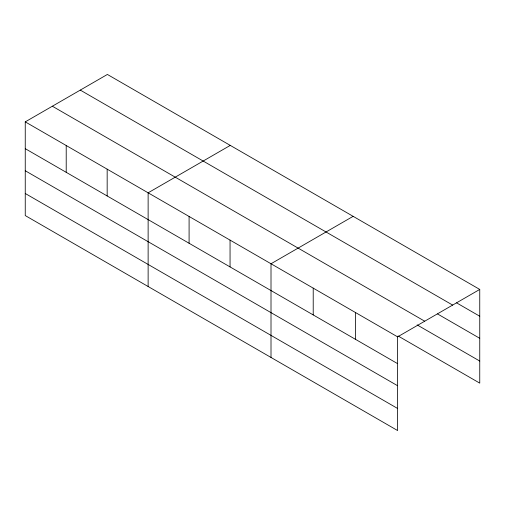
<?xml version="1.0" encoding="UTF-8"?>
<svg xmlns="http://www.w3.org/2000/svg" width="505" height="505" viewBox="0 0 505 505"><rect width="100%" height="100%" fill="white"/><g stroke="black" fill="none" stroke-linecap="round" stroke-linejoin="round"><path stroke-width="0.76" d="M397.612 385.732L397.612 336.854L25.25 121.869L25.25 215.566L397.612 430.55L397.612 385.732L25.25 170.747M398.073 335.97L479.75 383.131L479.75 289.434L107.388 74.45L25.25 121.869M230.267 145.396L148.129 192.815L148.129 286.512M353.147 216.336L271.008 263.761L271.008 357.458M397.612 336.854L479.75 289.434M456.608 302.874L479.75 316.231M80.282 90.098L452.644 305.083M437.551 313.946L479.75 338.306M52.356 106.22L424.718 321.205M417.13 324.898L479.75 361.056M25.25 148.672L397.612 363.651M25.25 193.491L397.612 408.476M355.413 312.488L355.413 339.291M313.214 288.121L313.214 314.924M230.053 240.109L230.053 266.911M189.091 216.462L189.091 243.265M107.167 169.169L107.167 195.965M66.212 145.516L66.212 172.319"/></g></svg>
